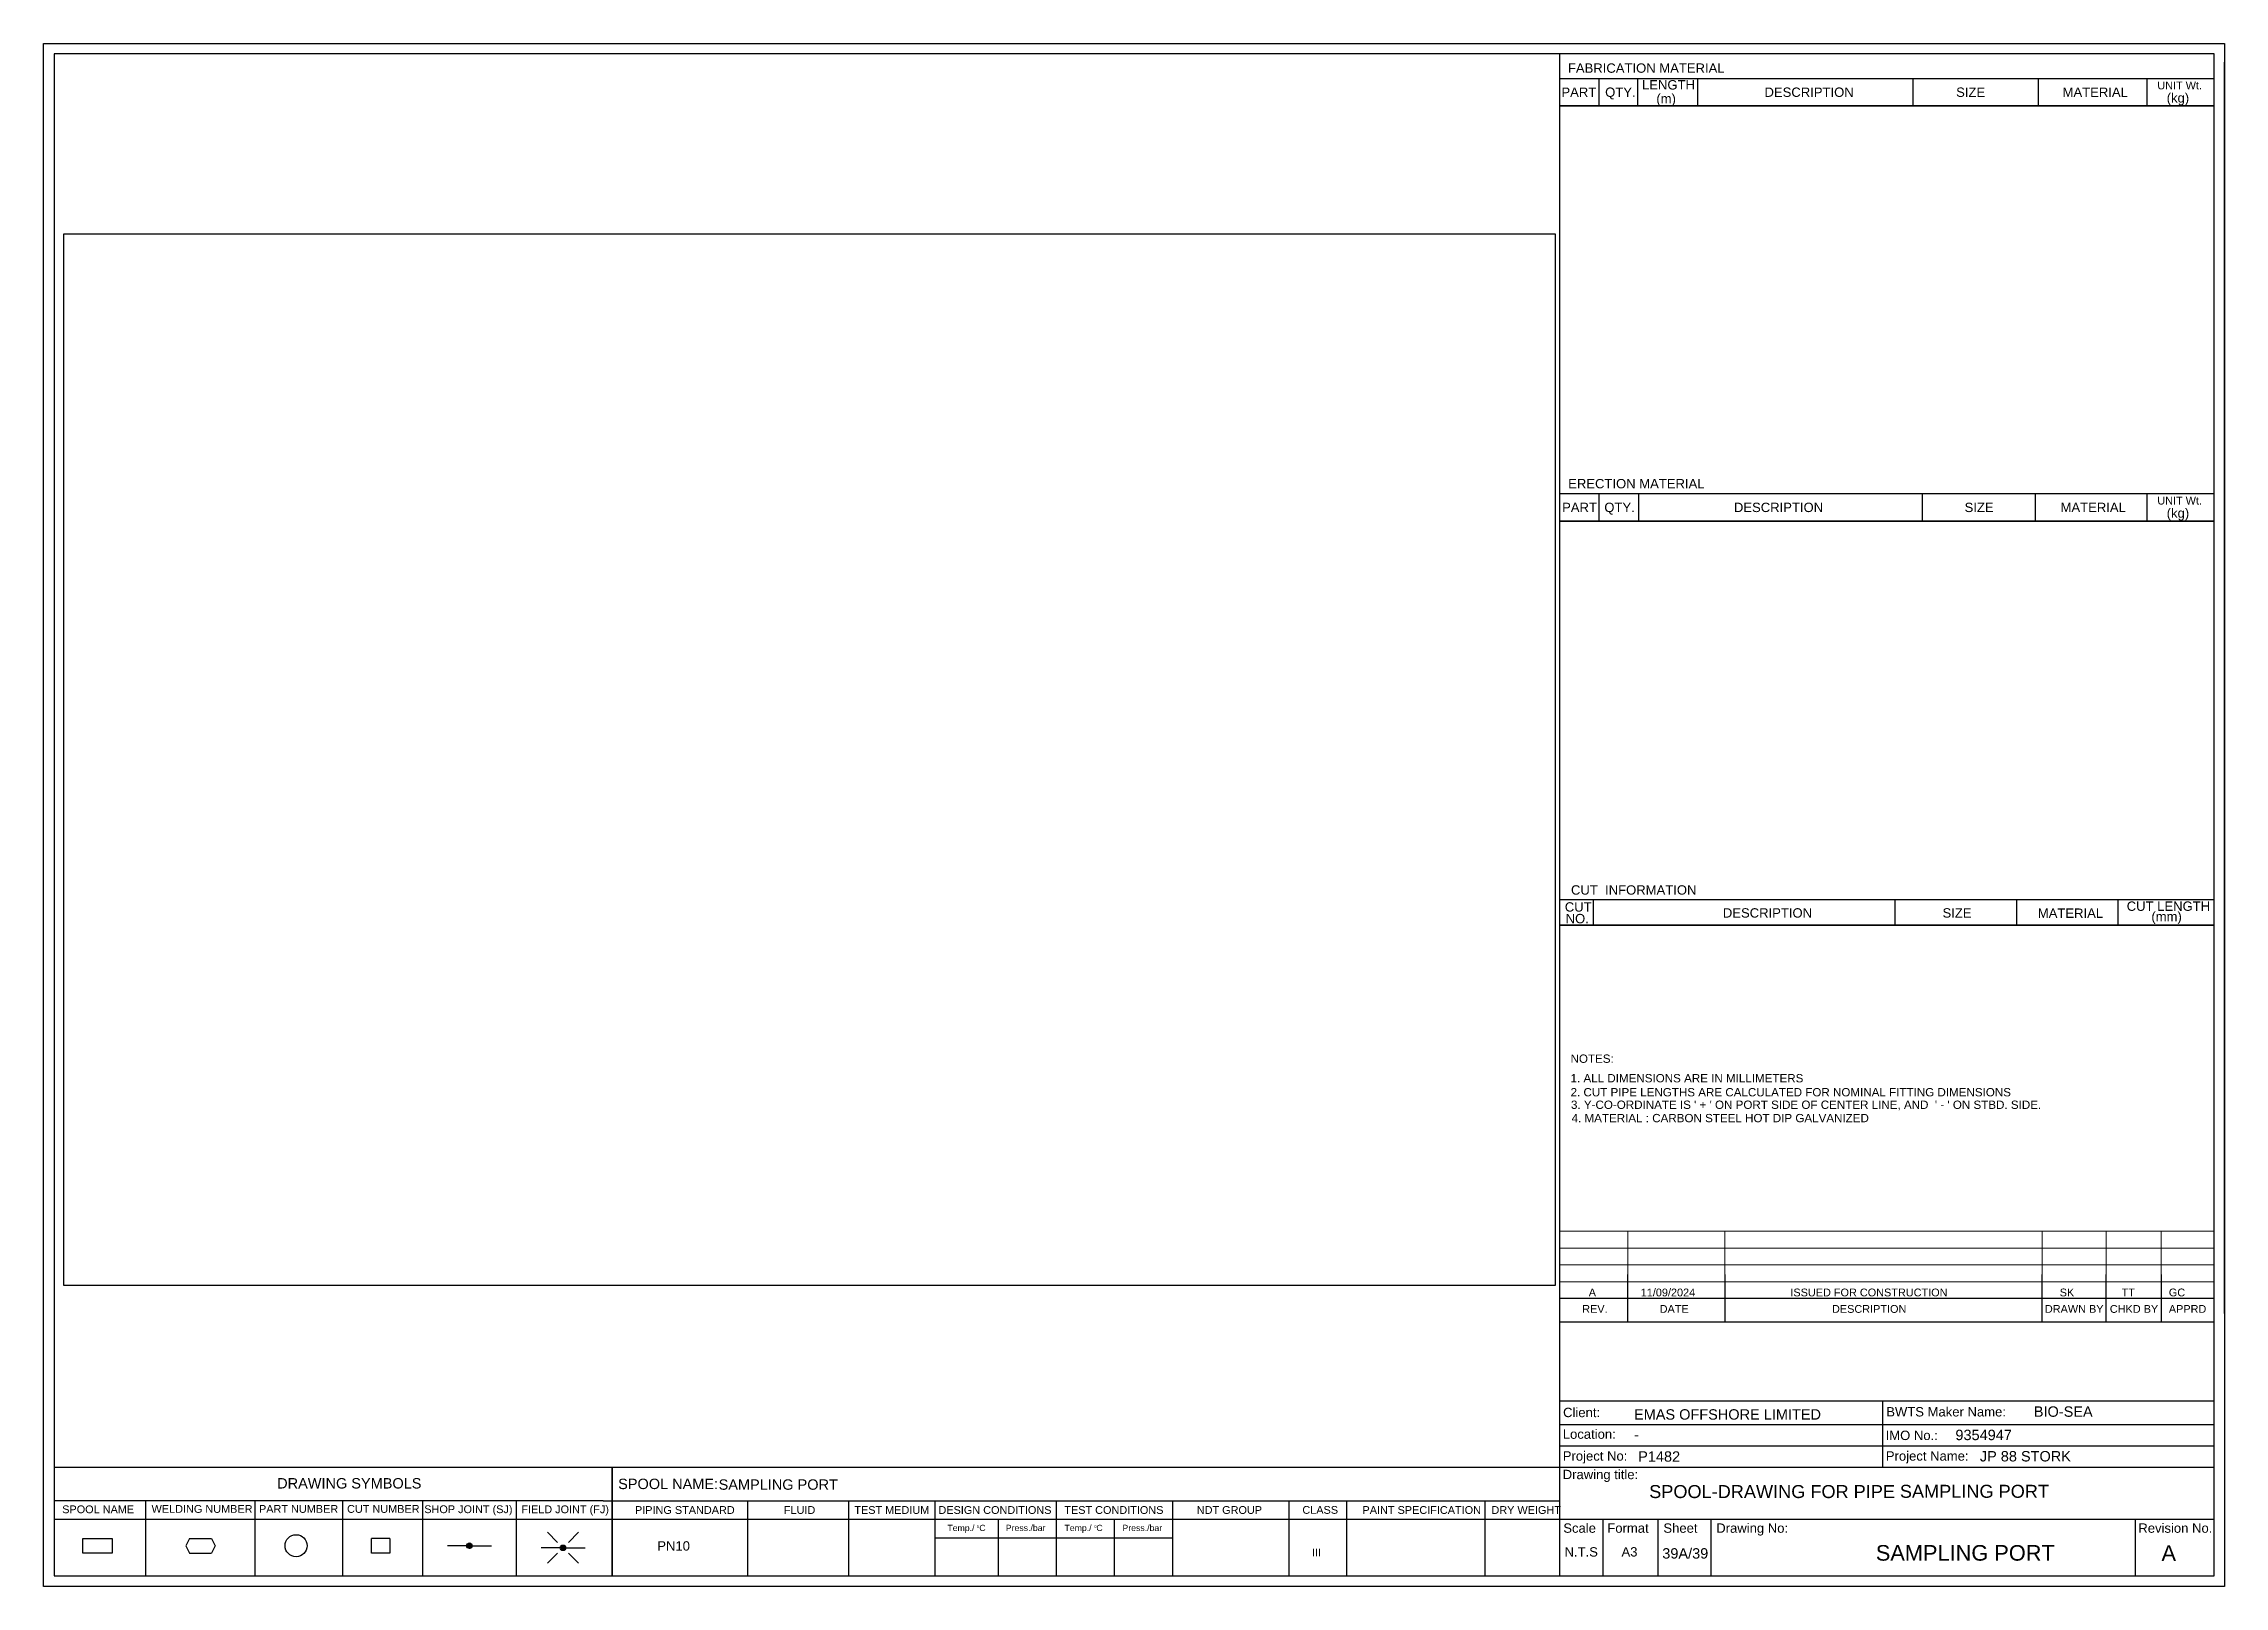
# Model space of a CAD drawing. Header units: millimetres. Extents: x 0 to 420, y 0 to 297.
import ezdxf
from ezdxf.enums import TextEntityAlignment as Align

# ---------------------------------------------------------------- set-up
doc = ezdxf.new("R2010")
doc.units = ezdxf.units.MM
for name, color, linetype in [('FramesFromTables', 40, 'Continuous'), ('SymbolsOnDrawingSheet', 1, 'Continuous'), ('TextFromTextBoxes', 2, 'Continuous')]:
    doc.layers.add(name, color=color, linetype=linetype)
doc.styles.add('Cadmatic Default Text', font='arial.ttf')
picture_1 = doc.add_image_def('image1.jpg', size_in_pixel=(8871, 6253))

# ---------------------------------------------------------------- blocks, each defined once
blk = doc.blocks.new('SEDS_SPOOL_FORMAT_Gol_2')
at = {"layer": 'SymbolsOnDrawingSheet', "linetype": 'ByBlock', "lineweight": -3, "flags": 128}
for points in [[(0, 297), (420, 297), (420, 0), (0, 0), (0, 297)], [(418.01, 295.01), (2, 295.01)], [(2, 295.01), (2, 2)], [(292.02, 50.91), (292.02, 295.01)], [(418.01, 2), (418.01, 295.01)], [(292.02, 290.3), (418.01, 290.3)], [(299.59, 285.01), (299.59, 290.3)], [(307.02, 285.01), (307.02, 290.3)], [(318.61, 285.01), (318.61, 290.3)], [(360.08, 285.01), (360.08, 290.3)], [(384.18, 285.01), (384.18, 290.3)], [(405.15, 285.01), (405.15, 290.3)], [(405.15, 285.01), (405.15, 290.3)], [(420, 52.53), (420, 293.46)], [(420, 52.53), (420, 293.46)], [(292.02, 284.66), (292.02, 288.77)], [(292, 285), (418, 285)], [(292, 253.5), (292, 285)], [(292, 253.5), (292, 285)], [(292.02, 285.01), (418.01, 285.01)], [(418.01, 285.01), (292.02, 285.01)], [(418, 253.5), (418, 285)], [(292.02, 210.38), (418.01, 210.38)], [(299.57, 205.08), (299.57, 210.38)], [(307.21, 205.08), (307.21, 210.38)], [(361.83, 205.03), (361.83, 210.38)], [(383.61, 205.08), (383.61, 210.38)], [(405.15, 205.17), (405.15, 210.38)], [(292.02, 205.08), (292.02, 209.18)], [(292.02, 205.08), (418.01, 205.08)], [(292.02, 186.7), (292.02, 205.08)], [(292.02, 186.7), (292.02, 205.08)], [(418.01, 205.08), (292.02, 205.08)], [(418, 166), (418, 205)], [(292.02, 132.23), (418.01, 132.23)], [(292.02, 127.3), (292.02, 131.41)], [(298.48, 127.3), (298.48, 132.23)], [(356.6, 127.3), (356.6, 132.23)], [(380.01, 127.3), (380.01, 132.23)], [(399.56, 127.3), (399.56, 132.23)], [(292.02, 127.3), (418.01, 127.3)], [(418.01, 127.3), (292.02, 127.3)], [(418, 111.3), (418, 127.3)], [(418, 55.4), (418, 68.5)], [(292.02, 52.57), (292.02, 66.5)], [(292.02, 52.57), (292.02, 66.5)], [(305.1, 50.91), (305.1, 60.03)], [(323.84, 50.91), (323.84, 60.03)], [(384.91, 50.91), (384.91, 60.03)], [(397.21, 50.91), (397.21, 60.03)], [(407.86, 50.91), (407.86, 60.04)], [(292.02, 55.47), (418.01, 55.47)], [(292.02, 50.91), (418.01, 50.91)], [(292.02, 2), (292.02, 50.91)], [(292.02, 35.73), (418.01, 35.73)], [(354.24, 22.93), (354.24, 35.73)], [(292.02, 31.13), (418.01, 31.13)], [(292.02, 27.03), (418.01, 27.03)], [(2, 22.93), (107.74, 22.93)], [(107.74, 22.93), (292.02, 22.93)], [(109.52, 22.93), (109.52, 2)], [(109.52, 2), (109.52, 22.93)], [(292.02, 22.93), (418.01, 22.93)], [(107.74, 16.45), (2, 16.45)], [(2, 12.91), (292.02, 12.91)], [(19.62, 16.45), (19.62, 2)], [(40.69, 16.45), (40.69, 2)], [(57.56, 16.45), (57.56, 2)], [(72.95, 16.45), (72.95, 2)], [(91.02, 16.45), (91.02, 2)], [(107.74, 16.45), (292.02, 16.45)], [(135.58, 16.45), (135.58, 2)], [(155.03, 16.45), (155.03, 2)], [(171.67, 16.45), (171.67, 2)], [(183.82, 12.91), (183.82, 2)], [(195.02, 16.45), (195.02, 2)], [(206.21, 12.91), (206.21, 2)], [(217.4, 16.45), (217.4, 2)], [(239.85, 16.45), (239.85, 2)], [(250.91, 16.34), (250.91, 2)], [(277.59, 16.45), (277.59, 2)], [(292.02, 12.91), (418.01, 12.91)], [(300.39, 2), (300.39, 12.91)], [(310.96, 2), (310.96, 12.91)], [(321.13, 2), (321.13, 12.91)], [(402.9, 2), (402.9, 12.91)], [(13.2, 6.41), (7.55, 6.41), (7.55, 9.23), (13.2, 9.23)], [(13.2, 9.23), (13.2, 6.41)], [(28.12, 9.23), (27.42, 7.82)], [(28.12, 9.23), (32.36, 9.23)], [(32.36, 9.23), (33.07, 7.82)], [(66.68, 9.23), (66.68, 6.41), (63.15, 6.41), (63.15, 9.23)], [(66.68, 9.23), (63.15, 9.23)], [(99, 8.47), (97.06, 10.41)], [(101.09, 8.47), (103.03, 10.41)], [(171.67, 9.37), (217.4, 9.37)], [(171.67, 9.37), (217.4, 9.37)], [(27.42, 7.82), (28.12, 6.41)], [(28.12, 6.41), (32.36, 6.41)], [(33.07, 7.82), (32.36, 6.41)], [(81.48, 7.82), (77.79, 7.82)], [(81.49, 7.78), (82.04, 8.32)], [(81.51, 7.9), (81.93, 8.32)], [(81.52, 7.7), (82.14, 8.32)], [(81.55, 7.62), (82.22, 8.29)], [(81.56, 8.06), (81.76, 8.26)], [(81.57, 7.54), (82.28, 8.25)], [(81.62, 7.48), (82.34, 8.2)], [(81.68, 7.44), (82.4, 8.16)], [(81.74, 7.39), (82.45, 8.1)], [(81.8, 7.35), (82.48, 8.02)], [(81.88, 7.32), (82.5, 7.94)], [(81.98, 7.32), (82.53, 7.86)], [(82.09, 7.32), (82.52, 7.75)], [(82.24, 7.36), (82.47, 7.59)], [(82.54, 7.82), (86.24, 7.82)], [(99.51, 7.42), (95.82, 7.42)], [(99, 6.38), (97.06, 4.44)], [(99.53, 7.47), (99.99, 7.93)], [(99.53, 7.37), (100.1, 7.93)], [(99.56, 7.29), (100.2, 7.93)], [(99.58, 7.62), (99.88, 7.93)], [(99.58, 7.21), (100.27, 7.89)], [(99.61, 7.13), (100.33, 7.84)], [(99.67, 7.08), (100.39, 7.8)], [(99.73, 7.03), (100.45, 7.75)], [(99.79, 6.99), (100.49, 7.69)], [(99.85, 6.94), (100.52, 7.61)], [(99.94, 6.92), (100.54, 7.53)], [(100.04, 6.92), (100.57, 7.45)], [(100.15, 6.92), (100.54, 7.31)], [(100.38, 7.04), (100.49, 7.15)], [(100.57, 7.42), (104.27, 7.42)], [(101.09, 6.38), (103.03, 4.44)], [(2, 2), (418.01, 2)]]:
    blk.add_lwpolyline(points, dxfattribs=at)
at = {"layer": 'SymbolsOnDrawingSheet', "linetype": 'ByBlock', "lineweight": -3}
for centre, radius in [((48.63, 7.82), 2.12), ((82.01, 7.82), 0.53), ((100.04, 7.42), 0.53)]:
    blk.add_circle(centre, radius, dxfattribs=at)
at = {"layer": 'SymbolsOnDrawingSheet', "linetype": 'ByBlock', "lineweight": -3, "style": 'Cadmatic Default Text'}
for s, height, p in [('FABRICATION MATERIAL', 1.8, (293.57, 293.19)), ('LENGTH', 1.8, (307.84, 289.97)), ('PART', 1.8, (292.32, 288.55)), ('QTY.', 1.8, (300.74, 288.55)), ('DESCRIPTION', 1.8, (331.43, 288.55)), ('SIZE', 1.8, (368.34, 288.55)), ('MATERIAL', 1.8, (388.84, 288.55)), ('UNIT Wt.', 1.5, (407.08, 289.7)), (' (kg)', 1.8, (408.19, 287.46)), ('ERECTION MATERIAL', 1.8, (293.62, 213.19)), ('PART', 1.8, (292.45, 208.62)), ('QTY.', 1.8, (300.58, 208.62)), ('DESCRIPTION', 1.8, (325.54, 208.62)), ('SIZE', 1.8, (369.97, 208.62)), ('MATERIAL', 1.8, (388.45, 208.62)), ('UNIT Wt.', 1.5, (407.08, 209.77)), (' (kg)', 1.8, (408.19, 207.53)), ('CUT  INFORMATION', 1.8, (294.16, 134.97)), ('CUT ', 1.8, (292.97, 131.7)), ('DESCRIPTION', 1.8, (323.41, 130.55)), ('SIZE', 1.8, (365.72, 130.55)), ('MATERIAL', 1.8, (384.07, 130.5)), ('CUT LENGTH', 1.8, (401.19, 131.85)), ('NO.', 1.8, (293.13, 129.46)), ('(mm)', 1.8, (405.94, 129.85)), ('SPOOL-DRAWING FOR PIPE', 2.5, (309.22, 19.5))]:
    blk.add_text(s, height=height, dxfattribs=at).set_placement(p, align=Align.TOP_LEFT)
for s, height, p in [('(m)', 1.8, (310.6, 285.51)), ('Client:', 1.8, (292.64, 32.58)), ('BWTS Maker Name:', 1.8, (354.88, 32.71)), ('Location:', 1.8, (292.58, 28.41)), ('IMO No.:', 1.8, (354.76, 28.17)), ('Project No:', 1.8, (292.58, 24.2)), ('Project Name:', 1.8, (354.8, 24.2)), ('Drawing title:', 1.8, (292.57, 20.64)), ('DRAWING SYMBOLS', 2, (44.98, 18.84)), ('Temp./  C   ', 1.2, (174.06, 10.65)), ('0', 0.53, (179.71, 11.25)), ('Press./bar', 1.2, (185.31, 10.65)), ('Temp./  C   ', 1.2, (196.61, 10.65)), ('0', 0.53, (202.37, 11.25)), ('Press./bar', 1.2, (207.78, 10.65)), ('Scale', 1.8, (292.68, 10.32)), ('Format', 1.8, (301.16, 10.32)), ('Sheet', 1.8, (311.96, 10.32)), ('Drawing No:', 1.8, (322.14, 10.32)), ('Revision No.', 1.8, (403.43, 10.32)), ('N.T.S', 1.8, (292.92, 5.74)), ('A3', 1.8, (303.89, 5.74))]:
    blk.add_text(s, height=height, dxfattribs=at).set_placement(p)
for s, height, p in [('NOTES:', 1.6, (294.08, 101.59)), ('1. ALL DIMENSIONS ARE IN MILLIMETERS', 1.6, (294.08, 97.83)), ('2. CUT PIPE LENGTHS ARE CALCULATED FOR NOMINAL FITTING DIMENSIONS', 1.6, (294.08, 95.13)), ("3. Y-CO-ORDINATE IS ' + ' ON PORT SIDE OF CENTER LINE, AND  ' - ' ON STBD. SIDE.", 1.6, (294.16, 92.72)), ('4. MATERIAL : CARBON STEEL HOT DIP GALVANIZED', 1.6, (294.28, 90.15)), ('A', 1.5, (297.58, 56.58)), ('11/09/2024', 1.5, (307.59, 56.58)), ('ISSUED FOR CONSTRUCTION', 1.5, (336.41, 56.58)), ('SK', 1.5, (388.28, 56.58)), ('TT', 1.5, (400.21, 56.58)), ('GC', 1.5, (409.3, 56.58)), ('REV.', 1.5, (296.32, 53.41)), ('DATE', 1.5, (311.24, 53.41)), ('DESCRIPTION', 1.5, (344.43, 53.41)), ('DRAWN BY', 1.5, (385.43, 53.41)), ('CHKD BY', 1.5, (397.94, 53.41)), ('APPRD', 1.5, (409.3, 53.41)), ('SPOOL NAME:', 2, (110.65, 19.73)), ('SPOOL NAME', 1.5, (3.58, 14.83)), ('WELDING NUMBER', 1.5, (20.79, 14.91)), ('PART NUMBER', 1.5, (41.48, 14.91)), ('CUT NUMBER', 1.5, (58.44, 14.91)), ('SHOP JOINT (SJ)', 1.5, (73.31, 14.85)), ('FIELD JOINT (FJ)', 1.5, (92, 14.83)), ('PIPING STANDARD', 1.5, (113.89, 14.7)), ('FLUID', 1.5, (142.57, 14.7)), ('TEST MEDIUM', 1.5, (156.14, 14.7)), ('DESIGN CONDITIONS', 1.5, (172.34, 14.7)), ('TEST CONDITIONS', 1.5, (196.58, 14.7)), ('NDT GROUP', 1.5, (222.09, 14.7)), ('CLASS', 1.5, (242.43, 14.72)), ('PAINT SPECIFICATION', 1.5, (254.01, 14.7)), ('DRY WEIGHT', 1.5, (278.84, 14.7)), ('PN10', 1.8, (118.19, 7.79)), ('III', 1.5, (244.26, 6.51)), ('A', 3, (407.89, 6.4))]:
    blk.add_text(s, height=height, dxfattribs=at).set_placement(p, align=Align.MIDDLE_LEFT)

msp = doc.modelspace()

# ---------------------------------------------------------------- linework, layer by layer
at = {"layer": 'FramesFromTables', "linetype": 'ByBlock', "lineweight": 18}
for p, q in [((292, 68.4), (418, 68.4)), ((305.1, 58.6), (305.1, 68.4)), ((305.1, 58.6), (305.1, 68.4)), ((323.8, 58.6), (323.8, 68.4)), ((323.8, 58.6), (323.8, 68.4)), ((384.9, 58.6), (384.9, 68.4)), ((384.9, 58.6), (384.9, 68.4)), ((397.2, 58.6), (397.2, 68.4)), ((397.2, 58.6), (397.2, 68.4)), ((407.8, 58.6), (407.8, 68.4)), ((407.8, 58.6), (407.8, 68.4)), ((418, 58.6), (418, 68.4)), ((292, 65.13), (418, 65.13)), ((292, 61.87), (418, 61.87))]:
    msp.add_line(p, q, dxfattribs=at)
at = {"layer": 'FramesFromTables', "linetype": 'ByBlock', "lineweight": 18, "flags": 128}
msp.add_lwpolyline([(292, 58.6), (418, 58.6), (418, 68.4)], dxfattribs=at)

# ---------------------------------------------------------------- block references
at = {"layer": 'SymbolsOnDrawingSheet'}
msp.add_blockref('SEDS_SPOOL_FORMAT_Gol_2', (0, 0), dxfattribs=at)

# ---------------------------------------------------------------- texts
at = {"layer": 'TextFromTextBoxes', "linetype": 'ByBlock', "lineweight": -3, "style": 'Cadmatic Default Text'}
for s, p in [('EMAS OFFSHORE LIMITED', (306.3, 33.1)), ('BIO-SEA', (383.3, 33.65)), ('9354947', (368.2, 29.15)), ('-', (306.3, 29.2)), ('P1482', (307.1, 25)), ('JP 88 STORK', (372.9, 25.05)), ('SAMPLING PORT', (130, 19.6))]:
    msp.add_text(s, height=2, dxfattribs=at).set_placement(p, align=Align.MIDDLE_LEFT)
at = {"layer": 'TextFromTextBoxes', "linetype": 'ByBlock', "lineweight": 25, "style": 'Cadmatic Default Text'}
msp.add_text('SAMPLING PORT', height=2.5, dxfattribs=at).set_placement((357.5, 18.3), align=Align.MIDDLE_LEFT)
at = {"layer": 'TextFromTextBoxes', "linetype": 'ByBlock', "lineweight": -3, "style": 'Cadmatic Default Text'}
msp.add_text('39A/39', height=2, dxfattribs=at).set_placement((316.17, 6.35), align=Align.MIDDLE_CENTER)
at = {"layer": 'TextFromTextBoxes', "linetype": 'ByBlock', "lineweight": 25, "style": 'Cadmatic Default Text'}
msp.add_text('SAMPLING PORT', height=3, dxfattribs=at).set_placement((370.1, 6.45), align=Align.MIDDLE_CENTER)

# ---------------------------------------------------------------- pictures from other files: only their frames are drawn
image = msp.add_image(picture_1, insert=(3.9, 57.93), size_in_units=(287.2, 202.44))
image.dxf.flags = 7

doc.saveas('drawing.dxf')
